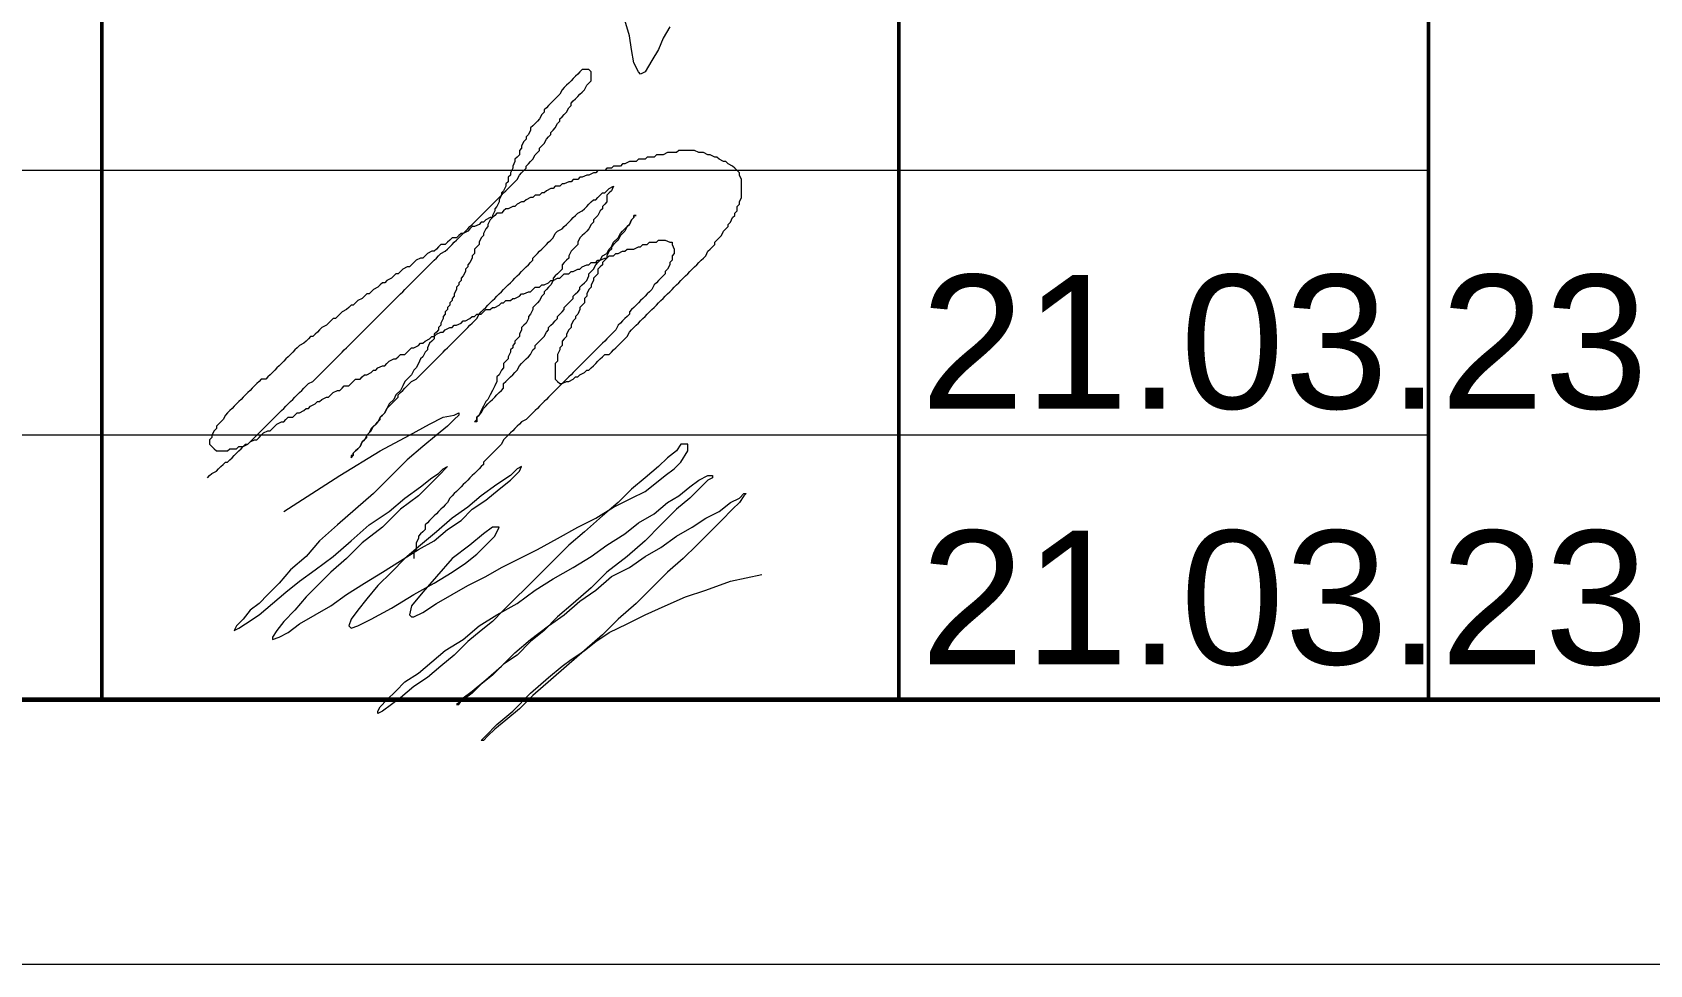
# Model space of a CAD drawing. Header units: millimetres. Extents: x -84737 to 172119, y -43083 to 59399.
# Drawn here: x -15780 to -12731, y -43083 to -41324 of the extents above; entities that cross this region are included whole.
import ezdxf

# ---------------------------------------------------------------- set-up
doc = ezdxf.new("R2010")
doc.units = ezdxf.units.MM
doc.layers.add('PDF _Геометрия', color=7, linetype='Continuous')
doc.layers.add('PDF _Текст', color=7, linetype='Continuous')
doc.styles.add('PDF GOSTCommon', font='arial.ttf')

msp = doc.modelspace()

# ---------------------------------------------------------------- linework, layer by layer
at = {"layer": 'PDF _Геометрия', "lineweight": 20}
msp.add_lwpolyline([(-649, 16308.8), (-649, -43082.6), (-84737.4, -43082.6), (-84737.4, 16308.8)], close=True, dxfattribs=at)
at = {"layer": 'PDF _Геометрия', "lineweight": 60}
msp.add_lwpolyline([(-1148.4, 15809.3), (-1148.4, -42583.2), (-82743.9, -42583.2), (-82743.9, 15809.3)], close=True, dxfattribs=at)
at = {"layer": 'PDF _Геометрия', "lineweight": 50}
for points in [[(-15649.2, -37085.1), (-15649.2, -42583.2)], [(-14146.6, -37085.1), (-14146.6, -42583.2)], [(-13147.7, -37085.1), (-13147.7, -42583.2)]]:
    msp.add_lwpolyline(points, dxfattribs=at)
at = {"layer": 'PDF _Геометрия', "color": 150, "lineweight": 20, "true_color": 0x0080ff}
for points in [[(-14578.4, -41313.4), (-14591.1, -41334.6), (-14599.5, -41355.7), (-14612.2, -41376.9), (-14624.9, -41398.1), (-14633.4, -41402.3), (-14637.6, -41398.1), (-14646.1, -41381.1), (-14650.3, -41355.7), (-14654.5, -41330.3), (-14663, -41300.7)], [(-15450.3, -42164.2), (-15446, -42159.9), (-15441.8, -42155.7), (-15433.3, -42151.5), (-15429.1, -42147.2), (-15424.9, -42143), (-15420.6, -42138.8), (-15416.4, -42134.5), (-15412.2, -42134.5), (-15407.9, -42130.3), (-15403.7, -42126.1), (-15399.5, -42121.8), (-15395.2, -42117.6), (-15391, -42113.4), (-15386.8, -42109.1), (-15382.5, -42104.9), (-15374.1, -42100.7), (-15369.8, -42096.4), (-15365.6, -42092.2), (-15361.4, -42088), (-15357.1, -42083.7), (-15352.9, -42079.5), (-15348.7, -42075.3), (-15344.4, -42071), (-15340.2, -42066.8), (-15336, -42062.6), (-15331.8, -42058.4), (-15327.5, -42054.1), (-15323.3, -42049.9), (-15319.1, -42045.7), (-15314.8, -42041.4), (-15310.6, -42037.2), (-15306.4, -42033), (-15302.1, -42028.7), (-15297.9, -42024.5), (-15293.7, -42020.3), (-15289.4, -42016), (-15285.2, -42011.8), (-15281, -42007.6), (-15276.7, -42003.3), (-15272.5, -41999.1), (-15268.3, -41994.9), (-15264, -41990.6), (-15259.8, -41986.4), (-15251.3, -41982.2), (-15247.1, -41977.9), (-15242.9, -41973.7), (-15238.6, -41969.5), (-15234.4, -41965.2), (-15230.2, -41961), (-15225.9, -41956.8), (-15221.7, -41952.5), (-15217.5, -41948.3), (-15213.2, -41944.1), (-15209, -41939.8), (-15204.8, -41935.6), (-15200.5, -41931.4), (-15196.3, -41927.1), (-15192.1, -41922.9), (-15187.8, -41918.7), (-15183.6, -41914.4), (-15179.4, -41910.2), (-15175.1, -41906), (-15170.9, -41901.7), (-15166.7, -41897.5), (-15162.4, -41893.3), (-15158.2, -41889), (-15154, -41884.8), (-15149.8, -41880.6), (-15145.5, -41876.3), (-15141.3, -41872.1), (-15137.1, -41867.9), (-15132.8, -41863.7), (-15128.6, -41859.4), (-15124.4, -41855.2), (-15120.1, -41851), (-15115.9, -41846.7), (-15111.7, -41842.5), (-15107.4, -41838.3), (-15103.2, -41834), (-15099, -41829.8), (-15094.7, -41825.6), (-15090.5, -41821.3), (-15086.3, -41817.1), (-15082, -41812.9), (-15077.8, -41808.6), (-15073.6, -41804.4), (-15069.3, -41800.2), (-15065.1, -41795.9), (-15060.9, -41791.7), (-15056.6, -41787.5), (-15052.4, -41783.2), (-15048.2, -41779), (-15043.9, -41774.8), (-15039.7, -41770.5), (-15035.5, -41766.3), (-15031.2, -41762.1), (-15027, -41757.8), (-15022.8, -41753.6), (-15018.5, -41749.4), (-15014.3, -41745.1), (-15010.1, -41740.9), (-15001.6, -41736.7), (-14997.4, -41732.4), (-14993.1, -41728.2), (-14988.9, -41724), (-14984.7, -41719.7), (-14980.4, -41715.5), (-14976.2, -41711.3), (-14972, -41707), (-14967.8, -41702.8), (-14963.5, -41698.6), (-14959.3, -41694.3), (-14955.1, -41690.1), (-14950.8, -41685.9), (-14946.6, -41681.7), (-14942.4, -41677.4), (-14938.1, -41673.2), (-14933.9, -41669), (-14929.7, -41664.7), (-14925.4, -41660.5), (-14921.2, -41656.3), (-14917, -41652), (-14912.7, -41647.8), (-14908.5, -41643.6), (-14904.3, -41639.3), (-14900, -41635.1), (-14895.8, -41630.9), (-14891.6, -41626.6), (-14887.3, -41622.4), (-14883.1, -41618.2), (-14878.9, -41613.9), (-14874.6, -41609.7), (-14870.4, -41605.5), (-14866.2, -41601.2), (-14861.9, -41592.8), (-14857.7, -41588.5), (-14853.5, -41584.3), (-14849.2, -41580.1), (-14849.2, -41575.8), (-14845, -41571.6), (-14840.8, -41567.4), (-14836.5, -41563.1), (-14832.3, -41554.7), (-14828.1, -41550.4), (-14823.8, -41546.2), (-14823.8, -41542), (-14819.6, -41537.7), (-14815.4, -41533.5), (-14811.1, -41525), (-14806.9, -41520.8), (-14802.7, -41516.6), (-14802.7, -41512.3), (-14798.4, -41508.1), (-14794.2, -41503.9), (-14790, -41495.4), (-14785.7, -41491.2), (-14785.7, -41487), (-14781.5, -41482.7), (-14777.3, -41478.5), (-14773.1, -41474.3), (-14768.8, -41465.8), (-14764.6, -41461.6), (-14764.6, -41457.3), (-14760.4, -41453.1), (-14756.1, -41448.9), (-14751.9, -41444.6), (-14747.7, -41440.4), (-14743.4, -41436.2), (-14739.2, -41431.9), (-14735, -41423.5), (-14730.7, -41419.2), (-14726.5, -41415), (-14726.5, -41410.8), (-14726.5, -41402.3), (-14726.5, -41398.1), (-14730.7, -41393.8), (-14735, -41393.8), (-14743.4, -41393.8), (-14747.7, -41398.1), (-14751.9, -41402.3), (-14756.1, -41406.5), (-14760.4, -41410.8), (-14764.6, -41415), (-14768.8, -41419.2), (-14773.1, -41423.5), (-14777.3, -41427.7), (-14781.5, -41431.9), (-14785.7, -41440.4), (-14790, -41444.6), (-14794.2, -41448.9), (-14798.4, -41453.1), (-14802.7, -41457.3), (-14806.9, -41461.6), (-14811.1, -41465.8), (-14815.4, -41470), (-14815.4, -41474.3), (-14819.6, -41478.5), (-14823.8, -41487), (-14828.1, -41491.2), (-14832.3, -41495.4), (-14836.5, -41499.7), (-14840.8, -41503.9), (-14840.8, -41508.1), (-14845, -41516.6), (-14849.2, -41520.8), (-14849.2, -41525), (-14853.5, -41529.3), (-14857.7, -41537.7), (-14857.7, -41542), (-14861.9, -41546.2), (-14861.9, -41554.7), (-14866.2, -41558.9), (-14870.4, -41563.1), (-14870.4, -41567.4), (-14874.6, -41575.8), (-14874.6, -41580.1), (-14878.9, -41588.5), (-14878.9, -41592.8), (-14883.1, -41597), (-14883.1, -41605.5), (-14887.3, -41609.7), (-14887.3, -41613.9), (-14891.6, -41622.4), (-14895.8, -41626.6), (-14895.8, -41630.9), (-14900, -41639.3), (-14900, -41643.6), (-14904.3, -41652), (-14908.5, -41656.3), (-14908.5, -41660.5), (-14912.7, -41669), (-14912.7, -41673.2), (-14917, -41677.4), (-14921.2, -41685.9), (-14921.2, -41690.1), (-14925.4, -41694.3), (-14929.7, -41702.8), (-14929.7, -41707), (-14933.9, -41711.3), (-14938.1, -41719.7), (-14938.1, -41724), (-14942.4, -41728.2), (-14946.6, -41732.4), (-14946.6, -41740.9), (-14950.8, -41745.1), (-14950.8, -41749.4), (-14955.1, -41757.8), (-14959.3, -41762.1), (-14959.3, -41766.3), (-14963.5, -41770.5), (-14963.5, -41774.8), (-14967.8, -41783.2), (-14972, -41787.5), (-14972, -41791.7), (-14976.2, -41795.9), (-14976.2, -41800.2), (-14980.4, -41804.4), (-14980.4, -41808.6), (-14984.7, -41817.1), (-14984.7, -41821.3), (-14988.9, -41825.6), (-14988.9, -41829.8), (-14993.1, -41834), (-14993.1, -41838.3), (-14997.4, -41842.5), (-14997.4, -41846.7), (-15001.6, -41851), (-15001.6, -41855.2), (-15005.8, -41859.4), (-15005.8, -41863.7), (-15010.1, -41872.1), (-15010.1, -41876.3), (-15014.3, -41880.6), (-15014.3, -41884.8), (-15018.5, -41889), (-15022.8, -41893.3), (-15022.8, -41901.7), (-15027, -41906), (-15031.2, -41910.2), (-15035.5, -41918.7), (-15035.5, -41922.9), (-15039.7, -41927.1), (-15043.9, -41935.6), (-15048.2, -41939.8), (-15052.4, -41948.3), (-15056.6, -41956.8), (-15060.9, -41961), (-15065.1, -41969.5), (-15073.6, -41977.9), (-15077.8, -41982.2), (-15082, -41990.6), (-15086.3, -41999.1), (-15094.7, -42007.6), (-15099, -42016), (-15107.4, -42024.5), (-15111.7, -42033), (-15115.9, -42041.4), (-15124.4, -42049.9), (-15128.6, -42058.4), (-15132.8, -42062.6), (-15141.3, -42071), (-15145.5, -42079.5), (-15149.8, -42083.7), (-15154, -42092.2), (-15158.2, -42096.4), (-15162.4, -42104.9), (-15166.7, -42109.1), (-15170.9, -42113.4), (-15175.1, -42117.6), (-15175.1, -42121.8), (-15179.4, -42121.8), (-15179.4, -42126.1), (-15175.1, -42121.8), (-15175.1, -42117.6), (-15170.9, -42113.4), (-15166.7, -42109.1), (-15162.4, -42104.9), (-15158.2, -42096.4), (-15154, -42092.2), (-15149.8, -42088), (-15149.8, -42083.7), (-15145.5, -42079.5), (-15141.3, -42075.3), (-15137.1, -42066.8), (-15132.8, -42062.6), (-15128.6, -42058.4), (-15124.4, -42054.1), (-15124.4, -42049.9), (-15120.1, -42045.7), (-15115.9, -42041.4), (-15111.7, -42033), (-15107.4, -42028.7), (-15103.2, -42024.5), (-15099, -42020.3), (-15094.7, -42016), (-15090.5, -42011.8), (-15090.5, -42007.6), (-15086.3, -42003.3), (-15082, -41999.1), (-15077.8, -41994.9), (-15073.6, -41990.6), (-15069.3, -41986.4), (-15065.1, -41982.2), (-15056.6, -41977.9), (-15052.4, -41973.7), (-15048.2, -41969.5), (-15043.9, -41965.2), (-15039.7, -41961), (-15035.5, -41956.8), (-15031.2, -41952.5), (-15027, -41948.3), (-15022.8, -41944.1), (-15018.5, -41939.8), (-15014.3, -41935.6), (-15010.1, -41931.4), (-15005.8, -41927.1), (-15001.6, -41922.9), (-14997.4, -41918.7), (-14993.1, -41914.4), (-14988.9, -41910.2), (-14984.7, -41906), (-14980.4, -41901.7), (-14976.2, -41897.5), (-14972, -41893.3), (-14967.8, -41889), (-14963.5, -41884.8), (-14959.3, -41880.6), (-14955.1, -41876.3), (-14950.8, -41872.1), (-14946.6, -41867.9), (-14942.4, -41863.7), (-14938.1, -41855.2), (-14933.9, -41851), (-14929.7, -41846.7), (-14925.4, -41842.5), (-14921.2, -41838.3), (-14917, -41834), (-14912.7, -41829.8), (-14908.5, -41825.6), (-14904.3, -41821.3), (-14900, -41817.1), (-14895.8, -41812.9), (-14891.6, -41808.6), (-14887.3, -41804.4), (-14883.1, -41800.2), (-14878.9, -41795.9), (-14874.6, -41791.7), (-14870.4, -41787.5), (-14866.2, -41783.2), (-14861.9, -41779), (-14857.7, -41774.8), (-14853.5, -41770.5), (-14849.2, -41766.3), (-14845, -41762.1), (-14840.8, -41757.8), (-14836.5, -41753.6), (-14836.5, -41749.4), (-14832.3, -41745.1), (-14828.1, -41740.9), (-14823.8, -41736.7), (-14819.6, -41732.4), (-14815.4, -41728.2), (-14811.1, -41724), (-14806.9, -41719.7), (-14802.7, -41715.5), (-14798.4, -41711.3), (-14794.2, -41702.8), (-14790, -41698.6), (-14781.5, -41694.3), (-14777.3, -41690.1), (-14773.1, -41685.9), (-14768.8, -41681.7), (-14764.6, -41677.4), (-14760.4, -41673.2), (-14756.1, -41669), (-14751.9, -41664.7), (-14743.4, -41660.5), (-14739.2, -41656.3), (-14735, -41652), (-14730.7, -41647.8), (-14726.5, -41643.6), (-14722.3, -41639.3), (-14718, -41639.3), (-14713.8, -41635.1), (-14709.6, -41630.9), (-14705.3, -41626.6), (-14701.1, -41626.6), (-14696.9, -41622.4), (-14692.6, -41618.2), (-14684.2, -41613.9), (-14688.4, -41622.4), (-14692.6, -41626.6), (-14696.9, -41630.9), (-14696.9, -41639.3), (-14696.9, -41643.6), (-14701.1, -41647.8), (-14705.3, -41652), (-14705.3, -41656.3), (-14709.6, -41660.5), (-14713.8, -41669), (-14718, -41673.2), (-14722.3, -41677.4), (-14722.3, -41681.7), (-14726.5, -41685.9), (-14730.7, -41694.3), (-14735, -41698.6), (-14739.2, -41702.8), (-14743.4, -41707), (-14747.7, -41711.3), (-14751.9, -41719.7), (-14751.9, -41724), (-14756.1, -41728.2), (-14760.4, -41732.4), (-14764.6, -41736.7), (-14768.8, -41745.1), (-14768.8, -41749.4), (-14773.1, -41753.6), (-14777.3, -41757.8), (-14781.5, -41762.1), (-14781.5, -41770.5), (-14785.7, -41774.8), (-14790, -41779), (-14794.2, -41783.2), (-14798.4, -41787.5), (-14798.4, -41791.7), (-14802.7, -41800.2), (-14806.9, -41804.4), (-14811.1, -41808.6), (-14815.4, -41812.9), (-14815.4, -41817.1), (-14819.6, -41821.3), (-14823.8, -41829.8), (-14828.1, -41834), (-14832.3, -41838.3), (-14836.5, -41842.5), (-14836.5, -41846.7), (-14840.8, -41855.2), (-14845, -41859.4), (-14845, -41863.7), (-14849.2, -41872.1), (-14853.5, -41876.3), (-14857.7, -41880.6), (-14857.7, -41884.8), (-14861.9, -41893.3), (-14861.9, -41897.5), (-14866.2, -41901.7), (-14870.4, -41906), (-14870.4, -41910.2), (-14874.6, -41914.4), (-14874.6, -41918.7), (-14878.9, -41922.9), (-14878.9, -41927.1), (-14883.1, -41935.6), (-14883.1, -41939.8), (-14887.3, -41944.1), (-14891.6, -41948.3), (-14891.6, -41956.8), (-14895.8, -41961), (-14900, -41969.5), (-14904.3, -41973.7), (-14904.3, -41982.2), (-14908.5, -41990.6), (-14912.7, -41999.1), (-14917, -42007.6), (-14921.2, -42016), (-14925.4, -42020.3), (-14929.7, -42028.7), (-14933.9, -42037.2), (-14938.1, -42045.7), (-14942.4, -42049.9), (-14942.4, -42054.1), (-14942.4, -42058.4), (-14946.6, -42058.4), (-14942.4, -42054.1), (-14942.4, -42049.9), (-14938.1, -42045.7), (-14933.9, -42041.4), (-14929.7, -42033), (-14925.4, -42028.7), (-14921.2, -42024.5), (-14917, -42020.3), (-14912.7, -42016), (-14908.5, -42011.8), (-14904.3, -42007.6), (-14900, -42003.3), (-14895.8, -41999.1), (-14891.6, -41994.9), (-14891.6, -41986.4), (-14887.3, -41982.2), (-14883.1, -41977.9), (-14878.9, -41973.7), (-14874.6, -41969.5), (-14870.4, -41965.2), (-14866.2, -41961), (-14861.9, -41952.5), (-14857.7, -41948.3), (-14853.5, -41944.1), (-14849.2, -41939.8), (-14845, -41935.6), (-14840.8, -41931.4), (-14836.5, -41922.9), (-14832.3, -41918.7), (-14832.3, -41914.4), (-14828.1, -41910.2), (-14823.8, -41906), (-14819.6, -41901.7), (-14815.4, -41897.5), (-14811.1, -41889), (-14806.9, -41884.8), (-14806.9, -41880.6), (-14802.7, -41876.3), (-14798.4, -41872.1), (-14794.2, -41867.9), (-14790, -41863.7), (-14790, -41859.4), (-14785.7, -41855.2), (-14781.5, -41851), (-14777.3, -41846.7), (-14777.3, -41842.5), (-14773.1, -41838.3), (-14768.8, -41834), (-14764.6, -41829.8), (-14760.4, -41825.6), (-14760.4, -41821.3), (-14756.1, -41817.1), (-14751.9, -41812.9), (-14747.7, -41808.6), (-14747.7, -41804.4), (-14743.4, -41800.2), (-14739.2, -41795.9), (-14735, -41791.7), (-14730.7, -41783.2), (-14730.7, -41779), (-14726.5, -41774.8), (-14722.3, -41770.5), (-14718, -41762.1), (-14713.8, -41757.8), (-14709.6, -41753.6), (-14705.3, -41745.1), (-14696.9, -41740.9), (-14692.6, -41732.4), (-14688.4, -41728.2), (-14684.2, -41719.7), (-14675.7, -41711.3), (-14671.5, -41702.8), (-14667.2, -41698.6), (-14658.8, -41690.1), (-14654.5, -41685.9), (-14650.3, -41677.4), (-14646.1, -41673.2), (-14646.1, -41669), (-14641.8, -41669), (-14646.1, -41669), (-14646.1, -41673.2), (-14650.3, -41677.4), (-14654.5, -41685.9), (-14658.8, -41690.1), (-14663, -41698.6), (-14667.2, -41702.8), (-14671.5, -41707), (-14675.7, -41715.5), (-14679.9, -41719.7), (-14684.2, -41724), (-14688.4, -41728.2), (-14688.4, -41732.4), (-14692.6, -41736.7), (-14696.9, -41745.1), (-14696.9, -41749.4), (-14701.1, -41753.6), (-14705.3, -41757.8), (-14705.3, -41762.1), (-14709.6, -41766.3), (-14713.8, -41770.5), (-14713.8, -41779), (-14718, -41783.2), (-14722.3, -41787.5), (-14722.3, -41791.7), (-14726.5, -41800.2), (-14726.5, -41804.4), (-14730.7, -41808.6), (-14735, -41817.1), (-14735, -41821.3), (-14739.2, -41825.6), (-14739.2, -41834), (-14743.4, -41838.3), (-14747.7, -41842.5), (-14747.7, -41846.7), (-14751.9, -41855.2), (-14756.1, -41859.4), (-14756.1, -41863.7), (-14760.4, -41867.9), (-14764.6, -41876.3), (-14764.6, -41880.6), (-14768.8, -41884.8), (-14773.1, -41893.3), (-14773.1, -41897.5), (-14777.3, -41901.7), (-14781.5, -41906), (-14781.5, -41914.4), (-14785.7, -41918.7), (-14785.7, -41922.9), (-14790, -41931.4), (-14790, -41935.6), (-14790, -41944.1), (-14794.2, -41948.3), (-14794.2, -41952.5), (-14794.2, -41961), (-14794.2, -41965.2), (-14794.2, -41973.7), (-14794.2, -41977.9), (-14790, -41982.2), (-14785.7, -41986.4), (-14781.5, -41986.4), (-14773.1, -41982.2), (-14768.8, -41982.2), (-14760.4, -41977.9), (-14756.1, -41973.7), (-14751.9, -41973.7), (-14747.7, -41969.5), (-14739.2, -41965.2), (-14735, -41961), (-14730.7, -41961), (-14726.5, -41956.8), (-14722.3, -41952.5), (-14718, -41948.3), (-14713.8, -41944.1), (-14709.6, -41939.8), (-14705.3, -41935.6), (-14701.1, -41931.4), (-14692.6, -41931.4), (-14688.4, -41927.1), (-14684.2, -41922.9), (-14679.9, -41918.7), (-14675.7, -41914.4), (-14671.5, -41910.2), (-14667.2, -41906), (-14663, -41901.7), (-14658.8, -41897.5), (-14654.5, -41889), (-14650.3, -41884.8), (-14646.1, -41880.6), (-14641.8, -41876.3), (-14637.6, -41872.1), (-14633.4, -41867.9), (-14629.1, -41863.7), (-14624.9, -41859.4), (-14620.7, -41855.2), (-14616.4, -41851), (-14612.2, -41846.7), (-14608, -41842.5), (-14603.7, -41838.3), (-14599.5, -41834), (-14595.3, -41829.8), (-14591.1, -41825.6), (-14586.8, -41821.3), (-14582.6, -41817.1), (-14578.4, -41812.9), (-14574.1, -41808.6), (-14569.9, -41804.4), (-14565.7, -41800.2), (-14561.4, -41795.9), (-14557.2, -41791.7), (-14553, -41787.5), (-14548.7, -41783.2), (-14544.5, -41779), (-14540.3, -41774.8), (-14536, -41770.5), (-14531.8, -41766.3), (-14527.6, -41762.1), (-14523.3, -41757.8), (-14519.1, -41753.6), (-14514.9, -41749.4), (-14510.6, -41745.1), (-14506.4, -41736.7), (-14502.2, -41732.4), (-14497.9, -41728.2), (-14493.7, -41724), (-14493.7, -41719.7), (-14489.5, -41715.5), (-14485.2, -41711.3), (-14481, -41707), (-14476.8, -41698.6), (-14472.5, -41694.3), (-14468.3, -41690.1), (-14468.3, -41685.9), (-14464.1, -41681.7), (-14459.8, -41673.2), (-14455.6, -41669), (-14455.6, -41664.7), (-14451.4, -41660.5), (-14451.4, -41652), (-14447.1, -41647.8), (-14447.1, -41643.6), (-14442.9, -41635.1), (-14442.9, -41630.9), (-14442.9, -41622.4), (-14442.9, -41618.2), (-14442.9, -41609.7), (-14442.9, -41605.5), (-14442.9, -41601.2), (-14447.1, -41592.8), (-14447.1, -41588.5), (-14451.4, -41584.3), (-14455.6, -41580.1), (-14459.8, -41575.8), (-14468.3, -41571.6), (-14472.5, -41567.4), (-14476.8, -41567.4), (-14485.2, -41563.1), (-14489.5, -41558.9), (-14493.7, -41558.9), (-14502.2, -41554.7), (-14506.4, -41554.7), (-14514.9, -41550.4), (-14519.1, -41550.4), (-14523.3, -41550.4), (-14531.8, -41546.2), (-14536, -41546.2), (-14540.3, -41546.2), (-14548.7, -41546.2), (-14553, -41546.2), (-14561.4, -41546.2), (-14565.7, -41550.4), (-14574.1, -41550.4), (-14578.4, -41550.4), (-14582.6, -41550.4), (-14591.1, -41554.7), (-14595.3, -41554.7), (-14603.7, -41554.7), (-14608, -41558.9), (-14612.2, -41558.9), (-14620.7, -41558.9), (-14624.9, -41563.1), (-14633.4, -41563.1), (-14637.6, -41563.1), (-14641.8, -41567.4), (-14650.3, -41567.4), (-14654.5, -41567.4), (-14663, -41571.6), (-14667.2, -41571.6), (-14671.5, -41575.8), (-14679.9, -41575.8), (-14684.2, -41575.8), (-14688.4, -41580.1), (-14696.9, -41580.1), (-14701.1, -41584.3), (-14705.3, -41584.3), (-14713.8, -41584.3), (-14718, -41588.5), (-14722.3, -41588.5), (-14730.7, -41592.8), (-14735, -41592.8), (-14743.4, -41597), (-14747.7, -41597), (-14751.9, -41601.2), (-14760.4, -41601.2), (-14764.6, -41605.5), (-14768.8, -41605.5), (-14777.3, -41609.7), (-14781.5, -41609.7), (-14785.7, -41613.9), (-14794.2, -41613.9), (-14798.4, -41618.2), (-14802.7, -41618.2), (-14811.1, -41622.4), (-14815.4, -41626.6), (-14819.6, -41626.6), (-14823.8, -41630.9), (-14832.3, -41630.9), (-14836.5, -41635.1), (-14840.8, -41635.1), (-14849.2, -41639.3), (-14853.5, -41643.6), (-14857.7, -41643.6), (-14866.2, -41647.8), (-14870.4, -41652), (-14874.6, -41652), (-14883.1, -41656.3), (-14887.3, -41656.3), (-14891.6, -41660.5), (-14895.8, -41664.7), (-14904.3, -41664.7), (-14908.5, -41669), (-14912.7, -41673.2), (-14917, -41673.2), (-14925.4, -41677.4), (-14929.7, -41681.7), (-14933.9, -41681.7), (-14938.1, -41685.9), (-14946.6, -41690.1), (-14950.8, -41690.1), (-14955.1, -41694.3), (-14959.3, -41698.6), (-14967.8, -41702.8), (-14972, -41702.8), (-14976.2, -41707), (-14980.4, -41711.3), (-14988.9, -41711.3), (-14993.1, -41715.5), (-14997.4, -41719.7), (-15001.6, -41724), (-15010.1, -41724), (-15014.3, -41728.2), (-15018.5, -41732.4), (-15022.8, -41736.7), (-15027, -41736.7), (-15035.5, -41740.9), (-15039.7, -41745.1), (-15043.9, -41749.4), (-15048.2, -41749.4), (-15056.6, -41753.6), (-15060.9, -41757.8), (-15065.1, -41762.1), (-15069.3, -41766.3), (-15073.6, -41766.3), (-15082, -41770.5), (-15086.3, -41774.8), (-15090.5, -41779), (-15094.7, -41779), (-15099, -41783.2), (-15103.2, -41787.5), (-15111.7, -41791.7), (-15115.9, -41795.9), (-15120.1, -41795.9), (-15124.4, -41800.2), (-15128.6, -41804.4), (-15137.1, -41808.6), (-15141.3, -41812.9), (-15145.5, -41817.1), (-15149.8, -41817.1), (-15154, -41821.3), (-15158.2, -41825.6), (-15166.7, -41829.8), (-15170.9, -41834), (-15175.1, -41838.3), (-15179.4, -41838.3), (-15183.6, -41842.5), (-15187.8, -41846.7), (-15196.3, -41851), (-15200.5, -41855.2), (-15204.8, -41859.4), (-15209, -41863.7), (-15213.2, -41863.7), (-15217.5, -41867.9), (-15221.7, -41872.1), (-15225.9, -41876.3), (-15234.4, -41880.6), (-15238.6, -41884.8), (-15242.9, -41889), (-15247.1, -41893.3), (-15251.3, -41897.5), (-15255.6, -41897.5), (-15259.8, -41901.7), (-15264, -41906), (-15268.3, -41910.2), (-15276.7, -41914.4), (-15281, -41918.7), (-15285.2, -41922.9), (-15289.4, -41927.1), (-15293.7, -41931.4), (-15297.9, -41935.6), (-15302.1, -41939.8), (-15306.4, -41944.1), (-15310.6, -41948.3), (-15314.8, -41952.5), (-15319.1, -41956.8), (-15323.3, -41961), (-15327.5, -41965.2), (-15331.8, -41969.5), (-15336, -41973.7), (-15340.2, -41977.9), (-15348.7, -41977.9), (-15352.9, -41982.2), (-15357.1, -41986.4), (-15361.4, -41990.6), (-15365.6, -41994.9), (-15369.8, -41999.1), (-15374.1, -42003.3), (-15378.3, -42007.6), (-15382.5, -42011.8), (-15386.8, -42016), (-15391, -42020.3), (-15395.2, -42024.5), (-15399.5, -42028.7), (-15403.7, -42033), (-15407.9, -42037.2), (-15412.2, -42041.4), (-15416.4, -42045.7), (-15420.6, -42054.1), (-15424.9, -42058.4), (-15429.1, -42062.6), (-15433.3, -42066.8), (-15433.3, -42071), (-15437.6, -42075.3), (-15441.8, -42083.7), (-15441.8, -42088), (-15446, -42092.2), (-15446, -42100.7), (-15441.8, -42104.9), (-15437.6, -42109.1), (-15433.3, -42113.4), (-15424.9, -42113.4), (-15420.6, -42113.4), (-15412.2, -42113.4), (-15407.9, -42109.1), (-15399.5, -42109.1), (-15395.2, -42109.1), (-15391, -42104.9), (-15382.5, -42104.9), (-15378.3, -42100.7), (-15374.1, -42100.7), (-15369.8, -42096.4), (-15361.4, -42092.2), (-15357.1, -42092.2), (-15352.9, -42088), (-15348.7, -42083.7), (-15344.4, -42079.5), (-15336, -42075.3), (-15331.8, -42075.3), (-15327.5, -42071), (-15323.3, -42066.8), (-15319.1, -42062.6), (-15310.6, -42058.4), (-15306.4, -42058.4), (-15302.1, -42054.1), (-15297.9, -42049.9), (-15289.4, -42049.9), (-15285.2, -42045.7), (-15281, -42041.4), (-15276.7, -42041.4), (-15268.3, -42037.2), (-15264, -42033), (-15259.8, -42033), (-15255.6, -42028.7), (-15247.1, -42024.5), (-15242.9, -42020.3), (-15238.6, -42020.3), (-15234.4, -42016), (-15225.9, -42011.8), (-15221.7, -42011.8), (-15217.5, -42007.6), (-15213.2, -42003.3), (-15204.8, -41999.1), (-15200.5, -41999.1), (-15196.3, -41994.9), (-15192.1, -41990.6), (-15183.6, -41990.6), (-15179.4, -41986.4), (-15175.1, -41982.2), (-15170.9, -41977.9), (-15162.4, -41977.9), (-15158.2, -41973.7), (-15154, -41969.5), (-15149.8, -41969.5), (-15141.3, -41965.2), (-15137.1, -41961), (-15132.8, -41961), (-15128.6, -41956.8), (-15120.1, -41952.5), (-15115.9, -41952.5), (-15111.7, -41948.3), (-15107.4, -41944.1), (-15099, -41939.8), (-15094.7, -41939.8), (-15090.5, -41935.6), (-15086.3, -41931.4), (-15077.8, -41931.4), (-15073.6, -41927.1), (-15069.3, -41922.9), (-15065.1, -41918.7), (-15060.9, -41918.7), (-15052.4, -41914.4), (-15048.2, -41910.2), (-15043.9, -41910.2), (-15039.7, -41906), (-15031.2, -41901.7), (-15027, -41897.5), (-15022.8, -41897.5), (-15018.5, -41893.3), (-15010.1, -41889), (-15005.8, -41889), (-15001.6, -41884.8), (-14993.1, -41880.6), (-14988.9, -41880.6), (-14984.7, -41876.3), (-14980.4, -41876.3), (-14972, -41872.1), (-14967.8, -41867.9), (-14963.5, -41867.9), (-14955.1, -41863.7), (-14950.8, -41859.4), (-14946.6, -41859.4), (-14942.4, -41855.2), (-14933.9, -41855.2), (-14929.7, -41851), (-14925.4, -41846.7), (-14917, -41846.7), (-14912.7, -41842.5), (-14908.5, -41842.5), (-14900, -41838.3), (-14895.8, -41834), (-14891.6, -41834), (-14887.3, -41829.8), (-14878.9, -41829.8), (-14874.6, -41825.6), (-14870.4, -41825.6), (-14861.9, -41821.3), (-14857.7, -41817.1), (-14853.5, -41817.1), (-14845, -41812.9), (-14840.8, -41812.9), (-14836.5, -41808.6), (-14832.3, -41804.4), (-14823.8, -41804.4), (-14819.6, -41800.2), (-14815.4, -41800.2), (-14806.9, -41795.9), (-14802.7, -41791.7), (-14798.4, -41791.7), (-14790, -41787.5), (-14785.7, -41787.5), (-14781.5, -41783.2), (-14777.3, -41779), (-14768.8, -41779), (-14764.6, -41774.8), (-14760.4, -41774.8), (-14751.9, -41770.5), (-14747.7, -41770.5), (-14743.4, -41766.3), (-14735, -41762.1), (-14730.7, -41762.1), (-14726.5, -41757.8), (-14718, -41757.8), (-14713.8, -41753.6), (-14709.6, -41753.6), (-14701.1, -41749.4), (-14696.9, -41749.4), (-14692.6, -41745.1), (-14684.2, -41745.1), (-14679.9, -41740.9), (-14675.7, -41740.9), (-14667.2, -41736.7), (-14663, -41736.7), (-14658.8, -41732.4), (-14650.3, -41732.4), (-14646.1, -41732.4), (-14637.6, -41728.2), (-14633.4, -41728.2), (-14629.1, -41724), (-14620.7, -41724), (-14616.4, -41719.7), (-14612.2, -41719.7), (-14603.7, -41719.7), (-14599.5, -41715.5), (-14591.1, -41715.5), (-14586.8, -41715.5), (-14578.4, -41719.7), (-14574.1, -41719.7), (-14574.1, -41724), (-14569.9, -41732.4), (-14569.9, -41740.9), (-14574.1, -41745.1), (-14574.1, -41753.6), (-14578.4, -41757.8), (-14578.4, -41762.1), (-14582.6, -41770.5), (-14586.8, -41774.8), (-14586.8, -41779), (-14591.1, -41783.2), (-14595.3, -41787.5), (-14599.5, -41791.7), (-14603.7, -41795.9), (-14608, -41800.2), (-14612.2, -41808.6), (-14616.4, -41812.9), (-14620.7, -41817.1), (-14624.9, -41821.3), (-14629.1, -41825.6), (-14633.4, -41829.8), (-14637.6, -41834), (-14641.8, -41838.3), (-14646.1, -41842.5), (-14650.3, -41846.7), (-14654.5, -41851), (-14654.5, -41855.2), (-14658.8, -41859.4), (-14663, -41863.7), (-14667.2, -41867.9), (-14671.5, -41872.1), (-14675.7, -41876.3), (-14679.9, -41884.8), (-14684.2, -41889), (-14688.4, -41893.3), (-14692.6, -41897.5), (-14696.9, -41901.7), (-14701.1, -41906), (-14705.3, -41910.2), (-14709.6, -41914.4), (-14713.8, -41918.7), (-14718, -41922.9), (-14722.3, -41927.1), (-14726.5, -41931.4), (-14730.7, -41935.6), (-14735, -41939.8), (-14739.2, -41944.1), (-14743.4, -41948.3), (-14747.7, -41952.5), (-14751.9, -41956.8), (-14756.1, -41961), (-14760.4, -41965.2), (-14764.6, -41969.5), (-14768.8, -41973.7), (-14773.1, -41977.9), (-14777.3, -41982.2), (-14781.5, -41986.4), (-14785.7, -41990.6), (-14790, -41994.9), (-14794.2, -41999.1), (-14798.4, -42003.3), (-14802.7, -42007.6), (-14806.9, -42011.8), (-14811.1, -42016), (-14815.4, -42020.3), (-14819.6, -42024.5), (-14823.8, -42028.7), (-14828.1, -42033), (-14832.3, -42037.2), (-14836.5, -42041.4), (-14840.8, -42045.7), (-14845, -42049.9), (-14849.2, -42054.1), (-14857.7, -42058.4), (-14861.9, -42062.6), (-14866.2, -42066.8), (-14870.4, -42071), (-14874.6, -42075.3), (-14878.9, -42079.5), (-14883.1, -42083.7), (-14887.3, -42088), (-14891.6, -42092.2), (-14895.8, -42100.7), (-14900, -42104.9), (-14904.3, -42109.1), (-14908.5, -42113.4), (-14912.7, -42117.6), (-14917, -42121.8), (-14921.2, -42126.1), (-14925.4, -42130.3), (-14929.7, -42134.5), (-14929.7, -42138.8), (-14933.9, -42143), (-14938.1, -42147.2), (-14942.4, -42151.5), (-14946.6, -42155.7), (-14950.8, -42159.9), (-14955.1, -42164.2), (-14959.3, -42168.4), (-14963.5, -42172.6), (-14967.8, -42176.9), (-14972, -42181.1), (-14976.2, -42185.3), (-14980.4, -42189.6), (-14984.7, -42193.8), (-14988.9, -42198), (-14993.1, -42202.3), (-14997.4, -42210.7), (-15001.6, -42215), (-15005.8, -42219.2), (-15010.1, -42223.4), (-15014.3, -42227.7), (-15018.5, -42231.9), (-15022.8, -42236.1), (-15027, -42240.4), (-15031.2, -42244.6), (-15035.5, -42248.8), (-15039.7, -42253), (-15039.7, -42261.5), (-15043.9, -42265.7), (-15048.2, -42270), (-15052.4, -42274.2), (-15052.4, -42278.4), (-15056.6, -42286.9), (-15056.6, -42291.1), (-15056.6, -42299.6), (-15060.9, -42303.8), (-15060.9, -42308.1), (-15060.9, -42316.5)], [(-15306.4, -42227.7), (-15200.5, -42159.9), (-15124.4, -42113.4), (-15069.3, -42083.7), (-15031.2, -42062.6), (-15005.8, -42049.9), (-14984.7, -42045.7), (-14976.2, -42041.4), (-14976.2, -42045.7), (-14984.7, -42054.1), (-14997.4, -42066.8), (-15018.5, -42083.7), (-15043.9, -42104.9), (-15073.6, -42130.3), (-15103.2, -42159.9), (-15137.1, -42193.8), (-15170.9, -42223.4), (-15204.8, -42253), (-15238.6, -42282.7), (-15264, -42312.3), (-15293.7, -42337.7), (-15314.8, -42363.1), (-15336, -42384.3), (-15352.9, -42401.2), (-15369.8, -42413.9), (-15382.5, -42430.8), (-15395.2, -42443.5), (-15399.5, -42452), (-15391, -42447.7), (-15378.3, -42439.3), (-15352.9, -42422.4), (-15327.5, -42401.2), (-15302.1, -42380), (-15276.7, -42358.9), (-15247.1, -42337.7), (-15213.2, -42312.3), (-15179.4, -42282.7), (-15145.5, -42253), (-15107.4, -42227.7), (-15077.8, -42202.3), (-15048.2, -42181.1), (-15027, -42164.2), (-15014.3, -42155.7), (-15005.8, -42147.2), (-14997.4, -42143), (-15001.6, -42147.2), (-15010.1, -42155.7), (-15027, -42172.6), (-15052.4, -42198), (-15086.3, -42223.4), (-15120.1, -42257.3), (-15158.2, -42286.9), (-15187.8, -42316.5), (-15217.5, -42341.9), (-15242.9, -42367.3), (-15264, -42388.5), (-15285.2, -42413.9), (-15306.4, -42435), (-15319.1, -42452), (-15327.5, -42464.7), (-15327.5, -42468.9), (-15314.8, -42464.7), (-15297.9, -42456.2), (-15276.7, -42439.3), (-15247.1, -42422.4), (-15217.5, -42405.4), (-15187.8, -42384.3), (-15154, -42363.1), (-15120.1, -42341.9), (-15086.3, -42320.8), (-15052.4, -42299.6), (-15022.8, -42282.7), (-14997.4, -42261.5), (-14972, -42244.6), (-14950.8, -42223.4), (-14925.4, -42206.5), (-14900, -42185.3), (-14878.9, -42168.4), (-14861.9, -42151.5), (-14857.7, -42143), (-14866.2, -42147.2), (-14878.9, -42159.9), (-14904.3, -42176.9), (-14933.9, -42198), (-14959.3, -42219.2), (-14988.9, -42240.4), (-15018.5, -42265.7), (-15048.2, -42291.1), (-15077.8, -42316.5), (-15103.2, -42341.9), (-15128.6, -42367.3), (-15149.8, -42392.7), (-15166.7, -42413.9), (-15179.4, -42430.8), (-15183.6, -42443.5), (-15179.4, -42447.7), (-15166.7, -42443.5), (-15141.3, -42430.8), (-15103.2, -42409.7), (-15060.9, -42384.3), (-15022.8, -42363.1), (-14988.9, -42341.9), (-14963.5, -42325), (-14942.4, -42308.1), (-14925.4, -42291.1), (-14908.5, -42274.2), (-14900, -42257.3), (-14912.7, -42257.3), (-14929.7, -42270), (-14955.1, -42291.1), (-14988.9, -42316.5), (-15018.5, -42350.4), (-15043.9, -42380), (-15065.1, -42405.4), (-15069.3, -42422.4), (-15065.1, -42426.6), (-15060.9, -42426.6), (-15043.9, -42418.1), (-15018.5, -42401.2), (-14988.9, -42384.3), (-14959.3, -42367.3), (-14925.4, -42350.4), (-14895.8, -42333.5), (-14861.9, -42316.5), (-14828.1, -42299.6), (-14790, -42278.4), (-14751.9, -42257.3), (-14718, -42240.4), (-14684.2, -42219.2), (-14650.3, -42202.3), (-14624.9, -42189.6), (-14603.7, -42172.6), (-14586.8, -42159.9), (-14569.9, -42147.2), (-14557.2, -42134.5), (-14544.5, -42113.4), (-14544.5, -42100.7), (-14557.2, -42100.7), (-14565.7, -42113.4), (-14582.6, -42126.1), (-14599.5, -42143), (-14624.9, -42164.2), (-14650.3, -42185.3), (-14675.7, -42210.7), (-14705.3, -42236.1), (-14739.2, -42265.7), (-14768.8, -42291.1), (-14798.4, -42320.8), (-14823.8, -42346.2), (-14849.2, -42371.6), (-14870.4, -42392.7), (-14891.6, -42413.9), (-14912.7, -42435), (-14933.9, -42452), (-14959.3, -42473.1), (-14984.7, -42498.5), (-15010.1, -42519.7), (-15035.5, -42540.9), (-15060.9, -42557.8), (-15086.3, -42579), (-15103.2, -42591.7), (-15120.1, -42604.4), (-15128.6, -42608.6), (-15128.6, -42604.4), (-15124.4, -42595.9), (-15111.7, -42583.2), (-15094.7, -42566.3), (-15077.8, -42549.3), (-15052.4, -42532.4), (-15027, -42511.2), (-15001.6, -42490.1), (-14967.8, -42468.9), (-14938.1, -42443.5), (-14904.3, -42422.4), (-14866.2, -42401.2), (-14832.3, -42375.8), (-14798.4, -42354.6), (-14760.4, -42333.5), (-14726.5, -42312.3), (-14696.9, -42291.1), (-14663, -42270), (-14637.6, -42248.8), (-14608, -42231.9), (-14582.6, -42210.7), (-14561.4, -42198), (-14540.3, -42181.1), (-14523.3, -42168.4), (-14506.4, -42159.9), (-14497.9, -42159.9), (-14497.9, -42164.2), (-14506.4, -42168.4), (-14519.1, -42181.1), (-14540.3, -42202.3), (-14565.7, -42223.4), (-14595.3, -42253), (-14624.9, -42282.7), (-14658.8, -42312.3), (-14696.9, -42341.9), (-14726.5, -42371.6), (-14760.4, -42401.2), (-14790, -42426.6), (-14815.4, -42452), (-14840.8, -42473.1), (-14866.2, -42498.5), (-14891.6, -42515.5), (-14912.7, -42536.6), (-14933.9, -42553.6), (-14950.8, -42570.5), (-14967.8, -42583.2), (-14980.4, -42591.7), (-14976.2, -42591.7), (-14967.8, -42579), (-14950.8, -42566.3), (-14925.4, -42545.1), (-14895.8, -42519.7), (-14870.4, -42494.3), (-14840.8, -42468.9), (-14806.9, -42443.5), (-14777.3, -42422.4), (-14747.7, -42397), (-14718, -42375.8), (-14688.4, -42350.4), (-14654.5, -42333.5), (-14624.9, -42312.3), (-14595.3, -42295.4), (-14565.7, -42274.2), (-14536, -42257.3), (-14510.6, -42240.4), (-14485.2, -42227.7), (-14464.1, -42210.7), (-14447.1, -42202.3), (-14438.7, -42193.8), (-14434.4, -42193.8), (-14438.7, -42198), (-14447.1, -42210.7), (-14459.8, -42223.4), (-14481, -42244.6), (-14502.2, -42265.7), (-14527.6, -42291.1), (-14553, -42316.5), (-14582.6, -42341.9), (-14612.2, -42371.6), (-14641.8, -42401.2), (-14675.7, -42430.8), (-14705.3, -42460.4), (-14739.2, -42490.1), (-14773.1, -42519.7), (-14802.7, -42545.1), (-14836.5, -42574.7), (-14861.9, -42600.1), (-14887.3, -42621.3), (-14908.5, -42638.2), (-14921.2, -42650.9), (-14929.7, -42659.4), (-14933.9, -42659.4), (-14925.4, -42650.9), (-14904.3, -42629.7), (-14874.6, -42604.4), (-14840.8, -42570.5), (-14806.9, -42540.9), (-14781.5, -42519.7), (-14764.6, -42507), (-14751.9, -42498.5), (-14739.2, -42490.1), (-14718, -42473.1), (-14692.6, -42456.2), (-14658.8, -42439.3), (-14624.9, -42422.4), (-14586.8, -42405.4), (-14548.7, -42388.5), (-14510.6, -42375.8), (-14464.1, -42358.9), (-14404.8, -42346.2)]]:
    msp.add_lwpolyline(points, dxfattribs=at)
at = {"layer": 'PDF _Геометрия', "lineweight": 18}
for points in [[(-13147.7, -41584.3), (-19649, -41584.3)], [(-13147.7, -42083.7), (-19649, -42083.7)]]:
    msp.add_lwpolyline(points, dxfattribs=at)

# ---------------------------------------------------------------- texts
at = {"layer": 'PDF _Текст', "attachment_point": 4, "style": 'PDF GOSTCommon'}
for insert, char_height in [((-14105.7, -41909.1), 252.37), ((-14105.7, -42391.6), 252.44)]:
    msp.add_mtext('21.03.23', dxfattribs=dict(at, insert=insert, char_height=char_height))

doc.saveas('drawing.dxf')
